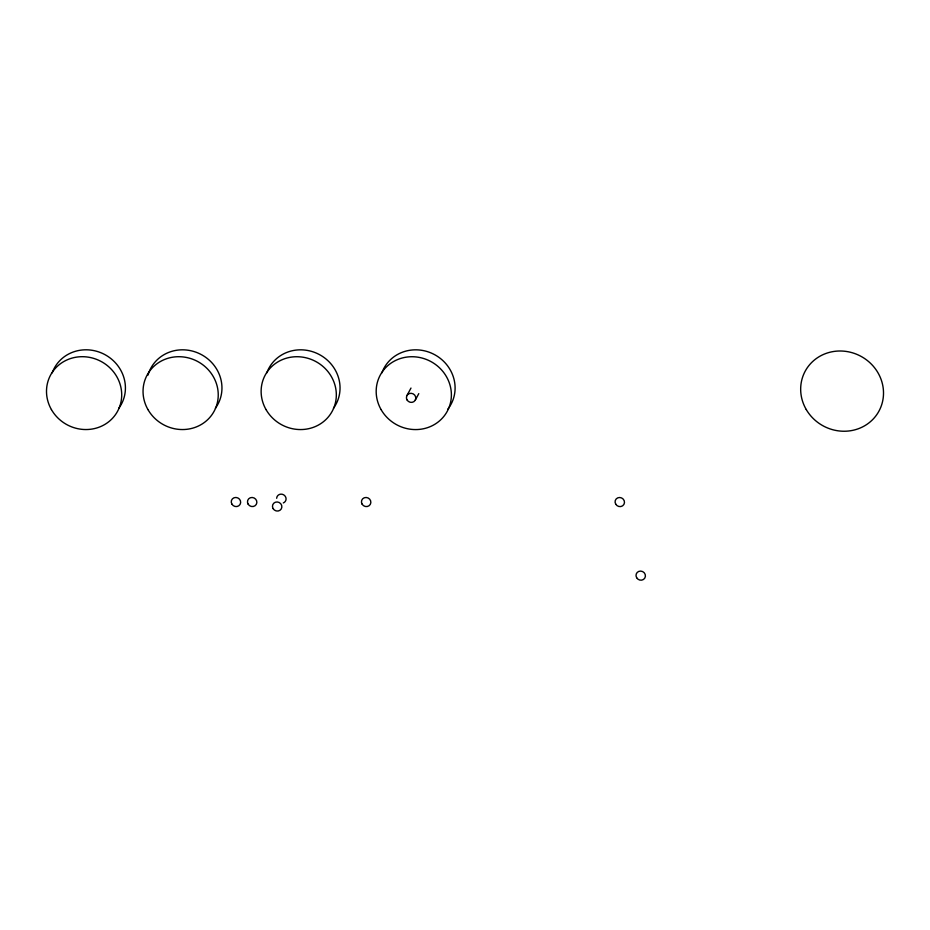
<?xml version="1.0" encoding="UTF-8"?>
<svg xmlns="http://www.w3.org/2000/svg" width="930" height="930" viewBox="0 0 930 930"><rect width="100%" height="100%" fill="white"/><g stroke="black" fill="none" stroke-linecap="round" stroke-linejoin="round"><path stroke-width="1.4" d="M406.863 395.703L410.99 388.054M415.361 399.993L418.791 393.623M381.904 372.849A38.072 35.933 28.3 0 1 434.903 354.818A38.072 35.933 28.3 0 1 447.795 409.223M276.675 498.294A4.755 4.487 28.3 0 1 280.837 494.156A4.755 4.487 28.3 0 1 285.905 497.701A4.755 4.487 28.3 0 1 283.313 502.932M266.84 372.837A38.072 35.933 28.3 0 1 319.269 354.504A38.072 35.933 28.3 0 1 333.486 408.235M148.044 375.069A38.072 35.933 28.3 0 1 200.066 353.923A38.072 35.933 28.3 0 1 215.4 408.224M52.22 372.825A38.072 35.933 28.3 0 1 104.648 354.481A38.072 35.933 28.3 0 1 118.866 408.212M381.079 409.584A38.072 35.933 28.3 0 0 446.214 413.083A38.072 35.933 28.3 0 0 414.048 356.783A38.072 35.933 28.3 0 0 381.079 409.584M407.026 399.912A4.755 4.487 28.3 0 0 415.164 400.342A4.755 4.487 28.3 0 0 411.153 393.309A4.755 4.487 28.3 0 0 407.026 399.912M273.083 508.571A4.755 4.487 28.3 0 0 281.22 509.012A4.755 4.487 28.3 0 0 277.198 501.968A4.755 4.487 28.3 0 0 273.083 508.571M231.884 504.107A4.755 4.487 28.3 0 0 240.033 504.49A4.755 4.487 28.3 0 0 235.953 497.469A4.755 4.487 28.3 0 0 231.884 504.107M362.084 504.118A4.755 4.487 28.3 0 0 370.233 504.49A4.755 4.487 28.3 0 0 366.153 497.48A4.755 4.487 28.3 0 0 362.084 504.118M615.707 504.141A4.755 4.487 28.3 0 0 623.856 504.513A4.755 4.487 28.3 0 0 619.775 497.504A4.755 4.487 28.3 0 0 615.707 504.141M636.643 577.728A4.755 4.487 28.3 0 0 644.792 578.1A4.755 4.487 28.3 0 0 640.712 571.09A4.755 4.487 28.3 0 0 636.643 577.728M248.101 504.107A4.755 4.487 28.3 0 0 256.238 504.49A4.755 4.487 28.3 0 0 252.158 497.48A4.755 4.487 28.3 0 0 248.101 504.107M266.026 409.572A38.072 35.933 28.3 0 0 331.15 413.083A38.072 35.933 28.3 0 0 298.995 356.771A38.072 35.933 28.3 0 0 266.026 409.572M147.94 409.56A38.072 35.933 28.3 0 0 213.063 413.071A38.072 35.933 28.3 0 0 180.908 356.76A38.072 35.933 28.3 0 0 147.94 409.56M51.406 409.56A38.072 35.933 28.3 0 0 116.529 413.06A38.072 35.933 28.3 0 0 84.374 356.748A38.072 35.933 28.3 0 0 51.406 409.56M806.229 409.502A41.943 39.583 28.3 0 0 877.978 412.815A41.943 39.583 28.3 0 0 842.069 351.04A41.943 39.583 28.3 0 0 806.229 409.502"/></g></svg>
